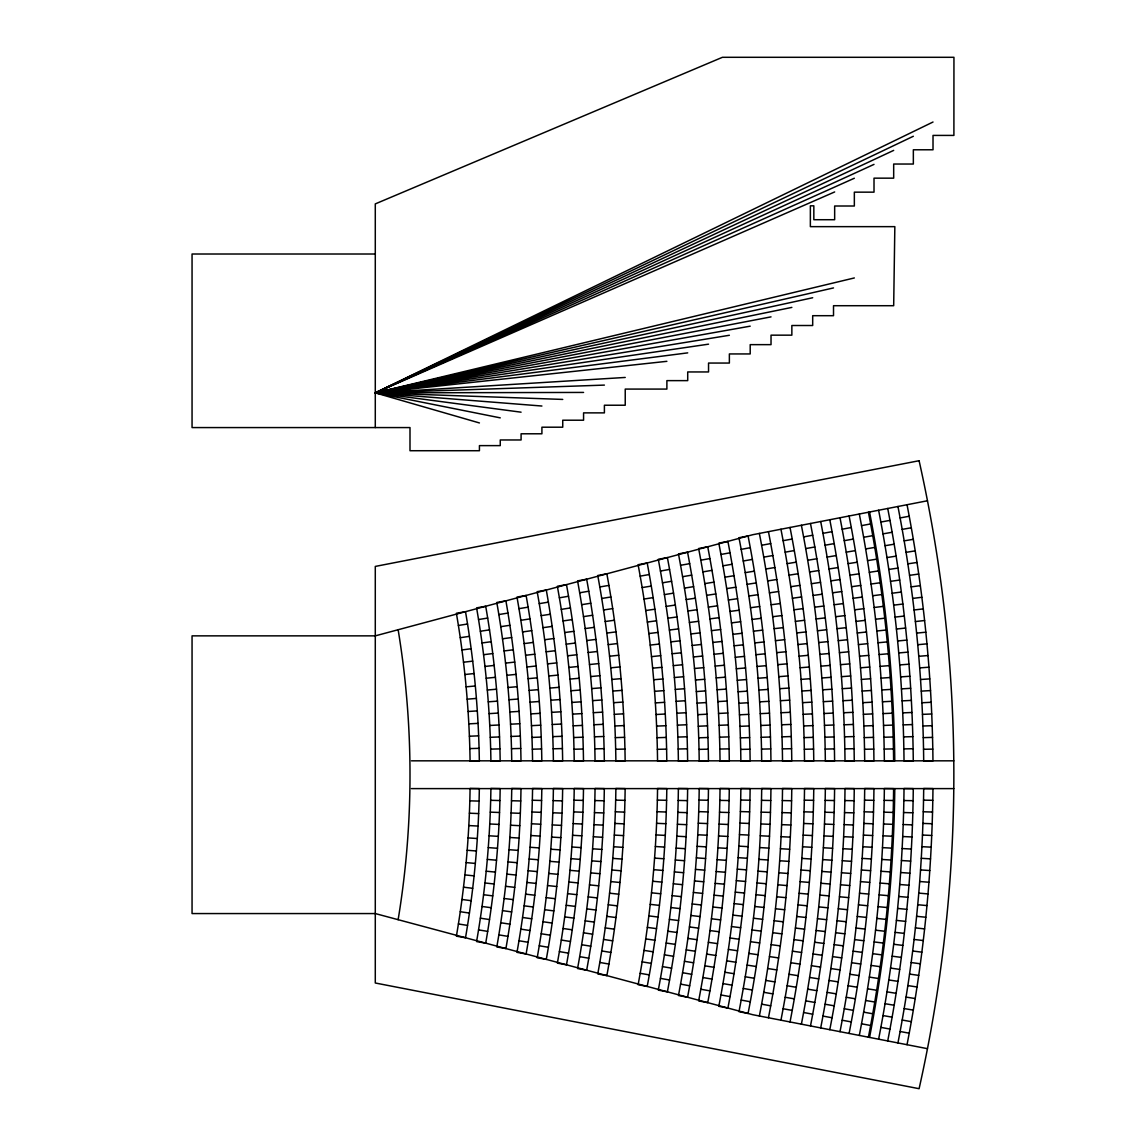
<?xml version="1.0" encoding="UTF-8"?>
<svg xmlns="http://www.w3.org/2000/svg" width="1146" height="1146" viewBox="0 0 1146 1146"><rect width="100%" height="100%" fill="white"/><g stroke="black" fill="none" stroke-linecap="round" stroke-linejoin="round"><path stroke-width="1.5" d="M557.5 962.396L559.391 951.61A1056.24 1056.24 0 0 0 574.218 788.606M933.016 122.02L375.286 392.863L479.429 422.946M913.348 136.259L375.286 392.863L500.258 417.86M893.679 150.384L375.286 392.863L521.086 412.188M874.011 164.379L375.286 392.863L541.915 406.028M854.343 178.232L375.286 392.863L562.743 399.424M834.66 191.941L375.286 392.863L583.572 392.433M854.343 277.948L375.286 392.863L604.4 385.099M833.514 287.918L375.286 392.863L625.229 377.449M812.686 297.745L375.286 392.863L666.886 361.319M791.857 307.4L375.286 392.863L687.715 352.868M927.472 500.759L752.764 534.709L375.286 635.858L192.055 635.858L192.055 913.563L375.286 913.563L752.764 1014.711L927.472 1048.676M738.984 537.732L748.066 535.97A1252.95 1252.95 0 0 1 770.943 760.829L761.689 760.93M771.029 316.869L375.286 392.863L708.543 344.172M718.814 543.132L727.896 541.37A1232.122 1232.122 0 0 1 750.114 760.829L740.86 760.93M698.63 548.519L707.727 546.785A1211.293 1211.293 0 0 1 729.286 760.829L720.032 760.93M678.461 553.919L687.557 552.186A1190.465 1190.465 0 0 1 708.457 760.829L699.203 760.93M658.291 559.305L667.387 557.586A1169.636 1169.636 0 0 1 687.629 760.829L678.375 760.944M638.107 564.706L647.204 563.001A1148.808 1148.808 0 0 1 666.8 760.829L657.546 760.944M900.111 517.935L909.208 516.244M842.181 529.208L851.277 527.518M861.52 525.627L870.631 523.937M880.873 522.046L889.969 520.37M783.119 540.697L792.215 539.007M803.604 536.915L812.7 535.225M822.943 533.348L832.039 531.658M597.739 575.493L606.85 573.817A1107.151 1107.151 0 0 1 625.143 760.829L615.889 760.944M761.603 545.267L770.714 543.591M741.176 549.349L750.286 547.673M720.934 554.463L730.045 552.802M577.555 580.893L586.666 579.217A1086.322 1086.322 0 0 1 604.314 760.829L595.061 760.944M700.808 560.193L709.918 558.546M557.371 586.279L566.482 584.632A1065.494 1065.494 0 0 1 583.486 760.829L574.218 760.944M680.566 565.293L689.677 563.66M537.173 591.68L546.284 590.032A1044.665 1044.665 0 0 1 562.643 760.829L553.389 760.944M660.44 571.052L669.551 569.419M750.2 326.166L375.286 392.863L729.372 335.277M516.989 597.066L526.1 595.447A1023.836 1023.836 0 0 1 541.814 760.829L532.561 760.958M902.188 529.38L911.299 527.762M640.184 576.137L649.309 574.518M844.258 540.668L853.369 539.064M863.626 537.273L872.751 535.669M883.007 533.878L892.118 532.26M496.791 602.467L505.902 600.862A1003.008 1003.008 0 0 1 520.986 760.829L511.732 760.958M785.182 552.171L794.307 550.567M805.71 548.59L814.82 546.986M825.077 545.21L834.202 543.605M763.737 557.142L772.848 555.538M743.267 560.996L752.378 559.406M476.593 607.867L485.703 606.277A982.179 982.179 0 0 1 500.157 760.829L490.903 760.958M599.802 586.967L608.913 585.391M722.968 565.823L732.093 564.247M456.38 613.253L465.505 611.692A961.351 961.351 0 0 1 479.329 760.829L470.075 760.958M579.661 592.783L588.786 591.207M702.87 571.897L711.995 570.336M682.572 576.696L691.697 575.149M574.218 760.829A1056.24 1056.24 0 0 0 559.391 597.811L568.516 596.264M904.18 540.855L913.305 539.308M662.474 582.813L671.599 581.28M539.265 603.655L548.39 602.123M846.235 552.157L855.36 550.624M865.631 548.934L874.77 547.416M885.041 545.711L894.167 544.192M642.161 587.583L651.286 586.064M787.144 563.66L796.284 562.142M807.701 560.279L816.84 558.761M827.111 557.085L836.236 555.566M518.98 608.669L528.105 607.151M765.757 569.018L774.882 567.514M745.244 572.656L754.369 571.152M724.888 577.197L734.013 575.707M498.839 614.557L507.979 613.053M601.736 598.47L610.861 596.98M478.541 619.542L487.68 618.066M704.819 583.615L713.958 582.139M906.056 552.343L915.196 550.868M684.449 588.113L693.588 586.652M581.638 604.687L590.777 603.226M458.4 625.458L467.539 624.011M848.112 563.66L857.251 562.213M867.536 560.623L876.69 559.162M886.975 557.572L896.115 556.125M561.296 609.371L570.436 607.924M664.394 594.588L673.533 593.155M789.007 575.177L798.16 573.731M809.592 571.983L818.745 570.55M829.031 568.975L838.184 567.542M644.009 599.043L653.148 597.61M541.199 615.66L550.338 614.242M767.662 580.922L776.802 579.504M747.106 584.331L756.26 582.913M520.843 620.301L529.982 618.883M726.693 588.6L735.847 587.196M603.541 609.987L612.695 608.598M907.861 563.846L917.015 562.457M706.652 595.347L715.806 593.957M500.745 626.661L509.898 625.286M686.225 599.559L695.378 598.183M849.888 575.177L859.042 573.817M869.341 572.312L878.495 570.937M888.809 569.447L897.963 568.072M480.36 631.231L489.514 629.87M583.472 616.62L592.64 615.259M790.769 586.695L799.922 585.348M811.382 583.715L820.536 582.354M830.85 580.893L840.004 579.532M563.058 620.946L572.226 619.599M666.184 606.392L675.338 605.045M460.262 637.692L469.416 636.359M645.742 610.532L654.896 609.199M748.868 596.02L758.022 594.688M769.453 592.84L778.607 591.508M728.398 600.003L737.551 598.685M542.989 627.693L552.157 626.375M909.552 575.349L918.72 574.046M522.562 631.947L531.73 630.644M605.231 621.519L614.399 620.23M851.564 586.709L860.732 585.42M871.046 584.03L880.214 582.741M890.542 581.337L899.696 580.048M708.371 607.094L717.539 605.804M687.887 611.004L697.055 609.729M792.416 598.241L801.584 596.966M813.058 595.447L822.226 594.187M832.555 592.811L841.723 591.551M502.492 638.795L511.66 637.534M585.176 628.581L594.359 627.32M482.036 642.963L491.204 641.703M667.846 618.21L677.028 616.949M564.706 632.549L573.874 631.303M750.501 607.724L759.683 606.478M771.129 604.773L780.297 603.527M647.347 622.034L656.529 620.788M729.988 611.434L739.17 610.202M911.156 586.881L920.338 585.649M461.967 649.954L471.135 648.736M853.14 598.269L862.322 597.052M872.65 595.748L881.833 594.545M892.161 593.241L901.343 592.024M544.651 639.74L553.833 638.523M709.961 618.869L719.144 617.665M524.152 643.608L533.334 642.405M606.793 633.079L615.975 631.89M689.434 622.479L698.616 621.29M793.963 609.801L803.145 608.612M814.634 607.208L823.816 606.019M834.145 604.759L843.327 603.57M912.66 598.427L921.842 597.267M772.691 616.72L781.873 615.56M752.034 619.456L761.216 618.296M504.097 650.942L513.279 649.796M586.752 640.542L595.934 639.396M669.393 630.042L678.59 628.882M731.477 622.88L740.66 621.734M648.851 633.552L658.033 632.406M566.21 644.167L575.407 643.021M483.569 654.695L492.751 653.564M854.615 609.83L863.798 608.698M874.154 607.495L883.337 606.363M893.679 605.16L902.876 604.028M711.451 630.644L720.633 629.541M690.866 633.967L700.063 632.864M795.41 621.376L804.592 620.273M816.095 618.969L825.292 617.866M835.635 616.72L844.831 615.617M546.169 651.802L555.352 650.699M608.24 644.654L617.436 643.551M463.5 662.23L472.696 661.142M525.599 655.283L534.795 654.194M914.078 609.973L923.275 608.898M753.452 631.188L762.649 630.128M774.137 628.681L783.334 627.621M732.853 634.325L742.049 633.265M670.825 641.889L680.022 640.829M855.99 621.404L865.187 620.344M650.226 645.083L659.423 644.023M875.544 619.241L884.741 618.195M895.098 617.092L904.294 616.032M588.185 652.532L597.381 651.487M567.599 655.799L576.796 654.753M505.544 663.119L514.74 662.087M484.959 666.456L494.155 665.425M796.742 632.95L805.953 631.933M817.456 630.758L826.653 629.741M712.812 642.448L722.009 641.431M837.024 628.681L846.221 627.664M692.184 645.456L701.395 644.453M915.396 621.547L924.593 620.53M609.557 656.228L618.754 655.24M547.53 663.878L556.741 662.889M526.916 666.986L536.127 665.998M754.77 642.935L763.967 641.961M775.47 640.657L784.681 639.683M734.128 645.8L743.324 644.826M464.889 674.521L474.086 673.547M857.265 632.979L866.476 632.005M876.848 631.002L886.044 630.028M896.416 629.025L905.627 628.051M672.129 653.75L681.34 652.79M651.487 656.629L660.698 655.67M589.488 664.537L598.699 663.591M568.846 667.43L578.057 666.499M797.974 644.553L807.185 643.608M818.717 642.548L827.913 641.617M838.285 640.671L847.496 639.726M916.614 633.122L925.825 632.191M714.058 654.251L723.269 653.32M506.847 675.309L516.058 674.378M693.402 656.973L702.613 656.042M486.205 678.231L495.416 677.315M610.761 667.832L619.972 666.929M858.454 644.582L867.665 643.68M878.037 642.777L887.248 641.889M755.959 654.71L765.17 653.807M776.687 652.647L785.898 651.759M897.619 640.986L906.844 640.084M735.288 657.274L744.499 656.386M548.762 675.982L557.987 675.094M528.105 678.69L537.316 677.816M673.318 665.625L682.529 664.752M652.633 668.175L661.858 667.316M917.731 644.711L926.956 643.851M466.107 686.841L475.332 685.981M799.106 656.157L808.317 655.297M819.863 654.352L829.074 653.507M839.459 652.661L848.67 651.802M590.663 676.555L599.874 675.71M569.977 679.091L579.188 678.26M715.19 666.07L724.415 665.239M694.49 668.49L703.716 667.66M859.529 656.185L868.74 655.369M879.125 654.567L888.351 653.75M507.993 687.514L517.218 686.698M898.736 652.948L907.947 652.131M487.308 690.021L496.533 689.219M757.048 666.471L766.273 665.668M777.79 664.651L787.015 663.849M611.835 679.449L621.046 678.647M736.334 668.763L745.559 667.96M918.763 656.3L927.988 655.526M549.851 688.087L559.076 687.314M674.378 677.515L683.603 676.742M653.664 679.75L662.889 678.976M529.151 690.422L538.376 689.648M800.123 667.774L809.348 667.001M820.894 666.17L830.119 665.396M840.505 664.666L849.73 663.892M716.207 677.902L725.432 677.157M695.479 680.022L704.704 679.277M591.694 688.588L600.919 687.844M570.966 690.766L580.205 690.035M467.167 699.175L476.392 698.43M860.503 667.803L869.728 667.058M880.114 666.356L889.339 665.625M899.739 664.924L908.964 664.193M758.022 678.26L767.247 677.544M778.793 676.67L788.018 675.939M737.279 680.266L746.519 679.549M612.781 691.067L622.006 690.365M919.694 667.903L928.933 667.201M508.996 699.733L518.221 699.031M488.268 701.825L497.493 701.137M801.04 679.392L810.279 678.704M821.825 677.988L831.051 677.315M841.451 676.67L850.69 675.982M675.309 689.405L684.549 688.732M654.567 691.325L663.806 690.651M550.796 700.22L560.036 699.547M530.054 702.154L539.293 701.495M861.377 679.42L870.602 678.761M717.11 689.749L726.335 689.09M881.002 678.16L890.241 677.501M900.641 676.899L909.867 676.24M696.353 691.568L705.592 690.909M592.597 700.636L601.822 699.991M571.84 702.441L581.079 701.81M758.881 690.05L768.121 689.419M779.667 688.689L788.906 688.058M738.124 691.769L747.364 691.138M920.539 679.506L929.764 678.89M468.069 711.508L477.309 710.892M613.611 702.699L622.837 702.083M801.856 691.024L811.096 690.422M822.656 689.82L831.881 689.219M842.281 688.689L851.521 688.087M509.841 711.967L519.081 711.38M676.126 701.309L685.365 700.736M655.369 702.913L664.594 702.326M489.084 713.643L498.324 713.056M862.15 691.052L871.39 690.465M881.79 689.964L891.029 689.391M901.429 688.889L910.669 688.316M717.883 701.596L727.123 701.037M697.112 703.114L706.351 702.555M551.598 712.354L560.852 711.795M530.827 713.901L540.067 713.342M921.269 691.124L930.523 690.58M738.855 703.286L748.094 702.742M759.626 701.853L768.866 701.309M780.426 700.707L789.666 700.163M593.356 712.683L602.595 712.153M572.57 714.13L581.81 713.6M802.558 702.67L811.798 702.14M823.372 701.667L832.612 701.151M843.012 700.722L852.252 700.206M614.313 714.33L623.553 713.829M862.823 702.684L872.063 702.183M468.814 723.857L478.054 723.37M882.477 701.782L891.717 701.295M902.131 700.879L911.371 700.392M656.028 714.517L665.282 714.015M676.828 713.227L686.067 712.74M921.914 702.756L931.168 702.283M510.543 724.2L519.783 723.728M697.756 714.66L706.996 714.202M718.542 713.457L727.796 712.984M489.757 725.461L498.997 724.988M760.271 713.657L769.51 713.199M781.071 712.74L790.325 712.296M739.471 714.803L748.71 714.359M531.472 725.662L540.711 725.203M552.272 724.487L561.511 724.043M803.16 714.302L812.414 713.872M823.974 713.514L833.228 713.07M843.628 712.755L852.882 712.325M593.986 724.745L603.226 724.315M573.186 725.833L582.426 725.404M863.396 714.316L872.636 713.915M883.05 713.6L892.304 713.184M902.719 712.884L911.958 712.468M614.886 725.977L624.14 725.576M922.473 714.373L931.712 713.987M656.586 726.106L665.84 725.719M677.401 725.146L686.64 724.759M719.101 725.318L728.34 724.945M698.286 726.235L707.54 725.848M469.387 736.219L478.641 735.847M760.786 725.475L770.04 725.103M739.987 726.335L749.226 725.962M781.615 724.788L790.855 724.415M490.287 737.293L499.527 736.935M511.087 736.448L520.341 736.09M803.661 725.962L812.901 725.604M824.475 725.361L833.729 725.003M844.144 724.788L853.383 724.444M531.973 737.422L541.227 737.079M552.787 736.634L562.041 736.305M863.869 725.962L873.123 725.633M883.537 725.432L892.777 725.089M903.191 724.888L912.445 724.559M573.659 737.537L582.913 737.207M594.473 736.806L603.727 736.477M922.917 726.005L932.171 725.69M615.345 737.637L624.599 737.322M657.03 737.723L666.27 737.422M677.845 737.079L687.099 736.778M698.702 737.795L707.956 737.508M719.53 737.193L728.77 736.892M740.388 737.866L749.642 737.58M761.202 737.293L770.456 737.007M782.03 736.835L791.284 736.549M804.048 737.609L813.302 737.351M824.876 737.207L834.116 736.95M844.545 736.835L853.784 736.563M469.817 748.596L479.071 748.338M864.242 737.623L873.496 737.365M883.91 737.25L893.164 737.007M903.578 736.892L912.832 736.649M490.66 749.126L499.914 748.882M923.275 737.637L932.529 737.394M511.488 748.696L520.742 748.453M532.331 749.183L541.585 748.954M553.16 748.796L562.414 748.567M574.003 749.24L583.257 749.011M594.831 748.868L604.085 748.653M615.674 749.283L624.928 749.069M657.346 749.326L666.6 749.126M678.174 749.011L687.428 748.796M699.017 749.369L708.271 749.169M719.831 749.054L729.085 748.868M740.674 749.398L749.928 749.212M761.503 749.112L770.757 748.911M782.331 748.882L791.585 748.696M804.334 749.269L813.588 749.083M825.163 749.069L834.417 748.882M844.831 748.882L854.085 748.696M864.514 749.269L873.768 749.097M884.182 749.083L893.436 748.911M903.85 748.911L913.104 748.739M923.533 749.283L932.787 749.112M782.517 760.93L791.771 760.829A1273.779 1273.779 0 0 0 768.45 531.672M804.506 760.93L813.76 760.829A1295.754 1295.754 0 0 0 790.024 527.475M375.286 254.011L192.055 254.011L192.055 427.573L409.996 427.573L409.996 450.722L479.429 450.722L479.429 445.622L500.258 445.622L500.258 439.964L521.086 439.964L521.086 433.79L541.915 433.79L541.915 427.2L562.743 427.2L562.743 420.21L583.572 420.21L583.572 412.875L604.4 412.875L604.4 405.226L625.229 405.226L625.229 389.081L666.886 389.081L666.886 380.63L687.715 380.63L687.715 371.949L708.543 371.949L708.543 363.053L729.372 363.053L729.372 353.942L750.2 353.942L750.2 344.645L771.029 344.645L771.029 335.162L791.857 335.162L791.857 325.507L812.686 325.507L812.686 315.694L833.514 315.694L833.514 305.71L893.679 305.71L894.84 226.65L810.365 226.65L810.365 205.822L813.832 205.822L813.832 219.717L834.66 219.717L834.66 206.008L854.343 206.008L854.343 192.156L874.011 192.156L874.011 178.16L893.679 178.16L893.679 164.036L913.348 164.036L913.348 149.782L933.016 149.782L933.016 135.414L953.902 135.414L953.945 57.3L722.424 57.3L375.286 203.902L375.286 427.573M411.443 760.829L953.787 760.829M411.443 788.606L953.787 788.606M825.335 788.505L834.589 788.606A1316.582 1316.582 0 0 1 810.48 1025.928M804.506 788.505L813.76 788.606A1295.754 1295.754 0 0 1 790.024 1021.96M782.517 788.491L791.771 788.606A1273.779 1273.779 0 0 1 768.45 1017.763M761.689 788.491L770.943 788.606A1252.95 1252.95 0 0 1 748.066 1013.451L738.984 1011.689M740.86 788.491L750.114 788.606A1232.122 1232.122 0 0 1 727.896 1008.05L718.814 1006.303M699.203 788.491L708.457 788.606A1190.465 1190.465 0 0 1 687.557 997.235L678.461 995.516M720.032 788.491L729.286 788.606A1211.293 1211.293 0 0 1 707.727 1002.65L698.63 1000.902M678.375 788.491L687.629 788.606A1169.636 1169.636 0 0 1 667.387 991.834L658.291 990.115M657.546 788.491L666.8 788.606A1148.808 1148.808 0 0 1 647.204 986.434L638.107 984.715M615.889 788.477L625.143 788.606A1107.151 1107.151 0 0 1 606.85 975.618L597.739 973.928M595.061 788.477L604.314 788.606A1086.322 1086.322 0 0 1 586.666 970.204L577.555 968.542M574.218 788.477L583.486 788.606A1065.494 1065.494 0 0 1 566.482 964.803L557.371 963.141M553.389 788.477L562.643 788.606A1044.665 1044.665 0 0 1 546.284 959.388L537.173 957.755M532.561 788.477L541.814 788.606A1023.836 1023.836 0 0 1 526.1 953.973L516.989 952.355M511.732 788.477L520.986 788.606A1003.008 1003.008 0 0 1 505.902 948.559L496.791 946.954M490.903 788.462L500.157 788.606A982.179 982.179 0 0 1 485.703 943.158L476.593 941.568M470.075 788.462L479.329 788.606A961.351 961.351 0 0 1 465.505 937.743L456.38 936.167M923.533 800.152L932.787 800.309M903.85 800.524L913.104 800.696M864.514 800.152L873.768 800.338M884.182 800.338L893.436 800.51M844.831 800.553L854.085 800.725M804.334 800.152L813.588 800.338M825.163 800.366L834.417 800.538M782.331 800.553L791.585 800.739M761.503 800.323L770.757 800.51M740.674 800.037L749.928 800.223M719.831 800.366L729.085 800.567M699.017 800.066L708.271 800.266M678.174 800.424L687.428 800.624M657.346 800.094L666.6 800.309M615.674 800.137L624.928 800.352M574.003 800.195L583.257 800.409M594.831 800.553L604.085 800.782M553.16 800.639L562.414 800.868M532.331 800.237L541.585 800.481M511.488 800.725L520.742 800.968M490.66 800.309L499.914 800.553M923.275 811.783L932.529 812.027M903.578 812.528L912.832 812.786M469.817 800.839L479.071 801.097M864.242 811.812L873.496 812.07M883.91 812.17L893.164 812.428M824.876 812.213L834.116 812.485M844.545 812.6L853.784 812.858M804.048 811.812L813.302 812.084M782.03 812.6L791.284 812.872M740.388 811.569L749.642 811.841M761.202 812.142L770.456 812.414M698.702 811.626L707.956 811.927M719.53 812.242L728.77 812.528M657.03 811.712L666.27 812.013M677.845 812.356L687.099 812.657M615.345 811.798L624.599 812.113M922.917 823.415L932.171 823.745M573.659 811.898L582.913 812.228M594.473 812.629L603.727 812.944M903.191 824.533L912.445 824.876M863.869 823.458L873.123 823.788M883.537 824.003L892.777 824.332M531.973 812.013L541.227 812.342M552.787 812.786L562.041 813.13M824.475 824.074L833.729 824.418M844.144 824.633L853.383 824.991M803.661 823.473L812.901 823.816M490.287 812.142L499.527 812.5M511.087 812.972L520.341 813.331M739.987 823.1L749.226 823.458M760.786 823.96L770.04 824.318M781.615 824.647L790.855 825.005M469.387 813.202L478.641 813.574M698.286 823.2L707.54 823.573M719.101 824.103L728.34 824.49M656.586 823.315L665.84 823.716M677.401 824.275L686.64 824.676M922.473 835.047L931.712 835.448M614.886 823.444L624.14 823.859M902.719 836.537L911.958 836.952M863.396 835.105L872.636 835.52M883.05 835.821L892.304 836.236M573.186 823.602L582.426 824.031M593.986 824.69L603.226 825.12M843.628 836.68L852.882 837.11M823.974 835.921L833.228 836.351M803.16 835.119L812.414 835.549M531.472 823.773L540.711 824.218M552.272 824.934L561.511 825.392M739.471 834.617L748.71 835.076M760.271 835.763L769.51 836.222M781.071 836.68L790.325 837.139M489.757 823.974L498.997 824.432M510.543 825.22L519.783 825.693M697.756 834.761L706.996 835.233M718.542 835.964L727.796 836.437M921.914 846.679L931.168 847.152M656.028 834.918L665.282 835.405M676.828 836.193L686.067 836.695M902.131 848.541L911.371 849.043M468.814 825.564L478.054 826.051M862.823 846.751L872.063 847.238M882.477 847.639L891.717 848.14M614.313 835.09L623.553 835.606M843.012 848.713L852.252 849.229M802.558 846.765L811.798 847.281M823.372 847.768L832.612 848.284M572.57 835.291L581.81 835.821M593.356 836.752L602.595 837.282M738.855 846.135L748.094 846.679M759.626 847.567L768.866 848.112M780.426 848.713L789.666 849.258M921.269 858.297L930.523 858.855M530.827 835.52L540.067 836.079M551.598 837.081L560.852 837.64M697.112 846.321L706.351 846.88M717.883 847.825L727.123 848.384M881.79 859.457L891.029 860.03M901.429 860.531L910.669 861.104M862.15 858.383L871.39 858.956M489.084 835.792L498.324 836.365M509.841 837.468L519.081 838.055M655.369 846.507L664.594 847.095M676.126 848.112L685.365 848.699M822.656 859.6L831.881 860.202M842.281 860.732L851.521 861.334M801.856 858.397L811.096 858.999M613.611 846.736L622.837 847.338M468.069 837.912L477.309 838.528M920.539 869.914L929.764 870.545M738.124 857.652L747.364 858.282M758.881 859.371L768.121 860.001M779.667 860.746L788.906 861.377M571.84 846.98L581.079 847.61M592.597 848.799L601.822 849.43M696.353 857.867L705.592 858.512M717.11 859.672L726.335 860.331M881.002 871.261L890.241 871.92M900.641 872.521L909.867 873.18M861.377 870.015L870.602 870.659M530.054 847.266L539.293 847.925M550.796 849.215L560.036 849.874M654.567 858.096L663.806 858.769M675.309 860.016L684.549 860.703M841.451 872.751L850.69 873.438M801.04 870.029L810.279 870.716M821.825 871.433L831.051 872.12M488.268 847.596L497.493 848.298M508.996 849.687L518.221 850.389M919.694 881.518L928.933 882.234M612.781 858.368L622.006 859.07M737.279 869.155L746.519 869.871M758.022 871.161L767.247 871.877M778.793 872.765L788.018 873.481M899.739 884.511L908.964 885.242M467.167 850.26L476.392 850.991M860.503 881.632L869.728 882.363M880.114 883.065L889.339 883.81M570.966 858.655L580.205 859.4M591.694 860.832L600.919 861.577M695.479 869.399L704.704 870.143M716.207 871.519L725.432 872.264M529.151 859.013L538.376 859.772M800.123 881.661L809.348 882.434M820.894 883.251L830.119 884.024M840.505 884.769L849.73 885.529M653.664 869.671L662.889 870.444M549.851 861.334L559.076 862.107M674.378 871.92L683.603 872.693M918.763 893.121L927.988 893.909M611.835 869.986L621.046 870.788M736.334 880.658L745.559 881.46M487.308 859.4L496.533 860.216M757.048 882.95L766.273 883.752M777.79 884.769L787.015 885.586M507.993 861.907L517.218 862.723M879.125 894.868L888.351 895.671M898.736 896.473L907.947 897.289M859.529 893.25L868.74 894.052M694.49 880.93L703.716 881.775M715.19 883.351L724.415 884.182M569.977 870.33L579.188 871.175M590.663 872.865L599.874 873.71M819.863 895.069L829.074 895.928M839.459 896.774L848.67 897.619M466.107 862.58L475.332 863.439M799.106 893.278L808.317 894.124M917.731 904.724L926.956 905.584M652.633 881.245L661.858 882.105M673.318 883.795L682.529 884.669M528.105 870.731L537.316 871.605M548.762 873.453L557.987 874.326M735.288 892.147L744.499 893.035M755.959 894.725L765.17 895.613M897.619 908.449L906.844 909.337M776.687 896.774L785.898 897.662M858.454 904.853L867.665 905.741M878.037 906.644L887.248 907.546M610.761 881.589L619.972 882.492M486.205 871.189L495.416 872.106M693.402 892.462L702.613 893.379M506.847 874.112L516.058 875.043M714.058 895.169L723.269 896.1M916.614 916.313L925.825 917.244M818.717 906.873L827.913 907.818M838.285 908.764L847.496 909.695M797.974 904.882L807.185 905.813M568.846 881.99L578.057 882.936M589.488 884.884L598.699 885.829M651.487 892.806L660.698 893.765M672.129 895.671L681.34 896.645M464.889 874.899L474.086 875.873M857.265 916.442L866.476 917.416M876.848 918.419L886.044 919.393M896.416 920.396L905.627 921.37M734.128 903.621L743.324 904.609M754.77 906.486L763.967 907.46M526.916 882.449L536.127 883.423M775.47 908.764L784.681 909.752M547.53 885.543L556.741 886.531M609.557 893.192L618.754 894.195M915.396 927.888L924.593 928.89M692.184 903.965L701.395 904.982M712.812 906.987L722.009 908.004M817.456 918.677L826.653 919.694M837.024 920.739L846.221 921.756M796.742 916.471L805.953 917.488M484.959 882.964L494.155 883.996M505.544 886.302L514.74 887.348M567.599 893.636L576.796 894.682M588.185 896.888L597.381 897.934M650.226 904.352L659.423 905.397M875.544 930.18L884.741 931.24M895.098 932.343L904.294 933.388M855.99 928.031L865.187 929.077M670.825 907.546L680.022 908.606M732.853 915.095L742.049 916.155M753.452 918.233L762.649 919.307M774.137 920.739L783.334 921.814M914.078 939.448L923.275 940.537M525.599 894.138L534.795 895.227M463.5 887.19L472.696 888.293M608.24 904.781L617.436 905.87M546.169 897.633L555.352 898.722M690.866 915.468L700.063 916.571M816.095 930.452L825.292 931.555M835.635 932.715L844.831 933.818M795.41 928.059L804.592 929.162M711.451 918.777L720.633 919.894M874.154 941.94L883.337 943.072M893.679 944.261L902.876 945.407M854.615 939.605L863.798 940.737M483.569 894.725L492.751 895.871M566.21 905.268L575.407 906.414M648.851 915.883L658.033 917.029M731.477 926.555L740.66 927.701M504.097 898.478L513.279 899.624M586.752 908.878L595.934 910.024M669.393 919.393L678.59 920.539M752.034 929.979L761.216 931.125M772.691 932.701L781.873 933.861M912.66 950.994L921.842 952.168M793.963 939.634L803.145 940.809M814.634 942.227L823.816 943.402M834.145 944.662L843.327 945.851M689.434 926.942L698.616 928.145M606.793 916.342L615.975 917.545M524.152 905.827L533.334 907.016M709.961 930.566L719.144 931.77M544.651 909.695L553.833 910.898M872.65 953.673L881.833 954.89M892.161 956.179L901.343 957.397M461.967 899.467L471.135 900.684M853.14 951.166L862.322 952.369M729.988 937.987L739.17 939.233M911.156 962.54L920.338 963.786M647.347 927.401L656.529 928.632M750.501 941.697L759.683 942.943M771.129 944.662L780.297 945.894M564.706 916.872L573.874 918.118M667.846 931.225L677.028 932.472M482.036 906.472L491.204 907.718M585.176 920.854L594.359 922.1M502.492 910.626L511.66 911.901M792.416 951.18L801.584 952.455M813.058 953.973L822.226 955.248M832.555 956.609L841.723 957.884M687.887 938.416L697.055 939.706M605.231 927.902L614.399 929.191M708.371 942.327L717.539 943.616M871.046 965.405L880.214 966.694M890.542 968.083L899.696 969.387M851.564 962.712L860.732 964.001M522.562 917.488L531.73 918.791M909.552 974.071L918.72 975.389M542.989 921.742L552.157 923.06M728.398 949.418L737.551 950.736M748.868 953.415L758.022 954.733M460.262 911.729L469.416 913.061M769.453 956.595L778.607 957.927M645.742 938.903L654.896 940.236M666.184 943.043L675.338 944.376M563.058 928.475L572.226 929.821M811.382 965.72L820.536 967.066M830.85 968.542L840.004 969.888M790.769 962.726L799.922 964.087M583.472 932.801L592.64 934.162M480.36 918.19L489.514 919.55M849.888 974.243L859.042 975.618M869.341 977.108L878.495 978.483M888.809 979.973L897.963 981.348M686.225 949.876L695.378 951.252M500.745 922.759L509.898 924.149M706.652 954.088L715.806 955.463M907.861 985.589L917.015 986.978M603.541 939.433L612.695 940.823M520.843 929.134L529.982 930.538M726.693 960.821L735.847 962.239M747.106 965.104L756.26 966.522M767.662 968.513L776.802 969.931M541.199 933.761L550.338 935.193M644.009 950.378L653.148 951.81M789.007 974.258L798.16 975.69M809.592 977.438L818.745 978.87M829.031 980.446L838.184 981.893M664.394 954.833L673.533 956.28M561.296 940.049L570.436 941.496M458.4 923.963L467.539 925.409M848.112 985.761L857.251 987.207M867.536 988.812L876.69 990.259M886.975 991.849L896.115 993.31M581.638 944.734L590.777 946.195M684.449 961.308L693.588 962.769M906.056 997.092L915.196 998.553M704.819 965.82L713.958 967.296M478.541 929.893L487.68 931.369M601.736 950.951L610.861 952.441M498.839 934.878L507.979 936.368M724.888 972.223L734.013 973.713M745.244 976.779L754.369 978.283M765.757 980.403L774.882 981.921M518.98 940.751L528.105 942.27M787.144 985.761L796.284 987.279M807.701 989.156L816.84 990.674M827.111 992.35L836.236 993.869M642.161 961.852L651.286 963.371M539.265 945.765L548.39 947.298M885.041 1003.71L894.167 1005.243M662.474 966.622L671.599 968.155M846.235 997.264L855.36 998.796M865.631 1000.487L874.77 1002.019M904.18 1008.58L913.305 1010.113M559.391 951.61L568.516 953.157M682.572 972.725L691.697 974.286M702.87 977.538L711.995 979.099M579.661 956.652L588.786 958.214M722.968 983.597L732.093 985.173M599.802 962.454L608.913 964.044M743.267 988.439L752.378 990.029M763.737 992.293L772.848 993.883M825.077 1004.225L834.202 1005.816M785.182 997.264L794.307 998.854M805.71 1000.845L814.82 1002.435M844.258 1008.752L853.369 1010.357M863.626 1012.147L872.751 1013.766M883.007 1015.557L892.118 1017.161M640.184 973.298L649.309 974.902M902.188 1020.04L911.299 1021.659M660.44 978.383L669.551 980.002M680.566 984.128L689.677 985.775M700.808 989.227L709.918 990.875M720.934 994.957L730.045 996.619M741.176 1000.071L750.286 1001.747M761.603 1004.154L770.714 1005.83M783.119 1008.738L792.215 1010.414M803.604 1012.505L812.7 1014.196M822.943 1016.072L832.039 1017.763M842.181 1020.227L851.277 1021.903M861.52 1023.793L870.631 1025.484M880.873 1027.375L889.969 1029.065M900.111 1031.5L909.208 1033.191M557.5 587.039L559.391 597.811M829.79 1029.681A1336.265 1336.265 0 0 0 854.257 788.606L845.003 788.505A1326.996 1326.996 0 0 1 820.694 1027.919M829.79 519.74A1336.265 1336.265 0 0 1 854.257 760.829L845.003 760.93A1326.996 1326.996 0 0 0 820.694 521.516M810.48 523.493A1316.582 1316.582 0 0 1 834.589 760.829L825.335 760.93A1307.328 1307.328 0 0 0 801.383 525.269M825.335 788.606A1307.328 1307.328 0 0 1 801.383 1024.166M907.03 1044.694A1414.938 1414.938 0 0 0 932.959 788.606L923.69 788.505A1405.684 1405.684 0 0 1 897.934 1042.932M907.03 504.727A1414.938 1414.938 0 0 1 932.959 760.829L923.69 760.915A1405.684 1405.684 0 0 0 897.934 506.489M887.72 1040.94A1395.269 1395.269 0 0 0 913.276 788.606L904.022 788.505A1386.015 1386.015 0 0 1 878.624 1039.178M887.72 508.48A1395.269 1395.269 0 0 1 913.276 760.829L904.022 760.915A1386.015 1386.015 0 0 0 878.624 510.257M868.41 1037.187A1375.601 1375.601 0 0 0 893.608 788.606L884.354 788.505A1366.347 1366.347 0 0 1 859.314 1035.425M868.41 512.233A1375.601 1375.601 0 0 1 893.608 760.829L884.354 760.915A1366.347 1366.347 0 0 0 859.314 514.01M849.1 1033.434A1355.933 1355.933 0 0 0 873.94 788.606L864.686 788.505A1346.665 1346.665 0 0 1 840.004 1031.672M849.1 515.986A1355.933 1355.933 0 0 1 873.94 760.829L864.686 760.93A1346.665 1346.665 0 0 0 840.004 517.763M804.506 788.606A1286.5 1286.5 0 0 1 780.942 1020.184M780.942 529.237A1286.5 1286.5 0 0 1 804.506 760.829M782.517 788.606A1264.511 1264.511 0 0 1 759.368 1016.001M759.368 533.434A1264.511 1264.511 0 0 1 782.517 760.829M761.689 788.606A1243.682 1243.682 0 0 1 739.098 1011.058M739.098 538.376A1243.682 1243.682 0 0 1 761.689 760.829M740.86 788.606A1222.854 1222.854 0 0 1 718.929 1005.644M718.929 543.777A1222.854 1222.854 0 0 1 740.86 760.829M720.032 788.606A1202.039 1202.039 0 0 1 698.759 1000.243M698.759 549.178A1202.039 1202.039 0 0 1 720.032 760.829M699.203 788.606A1181.211 1181.211 0 0 1 678.59 994.843M678.59 554.592A1181.211 1181.211 0 0 1 699.203 760.829M678.375 788.606A1160.382 1160.382 0 0 1 658.42 989.428M658.42 559.993A1160.382 1160.382 0 0 1 678.375 760.829M657.546 788.606A1139.554 1139.554 0 0 1 638.236 984.027M638.236 565.408A1139.554 1139.554 0 0 1 657.546 760.829M615.875 788.606A1097.897 1097.897 0 0 1 597.883 973.212M597.883 576.223A1097.897 1097.897 0 0 1 615.875 760.829M595.046 788.606A1077.068 1077.068 0 0 1 577.699 967.797M577.699 581.624A1077.068 1077.068 0 0 1 595.046 760.829M553.389 788.606A1035.411 1035.411 0 0 1 537.316 956.982M537.316 592.439A1035.411 1035.411 0 0 1 553.389 760.829M532.561 788.606A1014.582 1014.582 0 0 1 517.118 951.567M517.118 597.854A1014.582 1014.582 0 0 1 532.561 760.829M511.732 788.606A993.754 993.754 0 0 1 496.934 946.166M496.934 603.269A993.754 993.754 0 0 1 511.732 760.829M490.903 788.606A972.925 972.925 0 0 1 476.722 940.751M476.722 608.684A972.925 972.925 0 0 1 490.903 760.829M470.075 788.606A952.097 952.097 0 0 1 456.523 935.337M456.523 614.098A952.097 952.097 0 0 1 470.075 760.829M398.135 629.741A891.932 891.932 0 0 1 398.135 919.694M894.768 788.606A1376.761 1376.761 0 0 1 869.542 1037.417M869.542 512.018A1376.761 1376.761 0 0 1 894.768 760.829M919.092 460.721L375.286 566.425L375.286 982.996L919.092 1088.7A1435.766 1435.766 0 0 0 919.092 460.721"/></g></svg>
